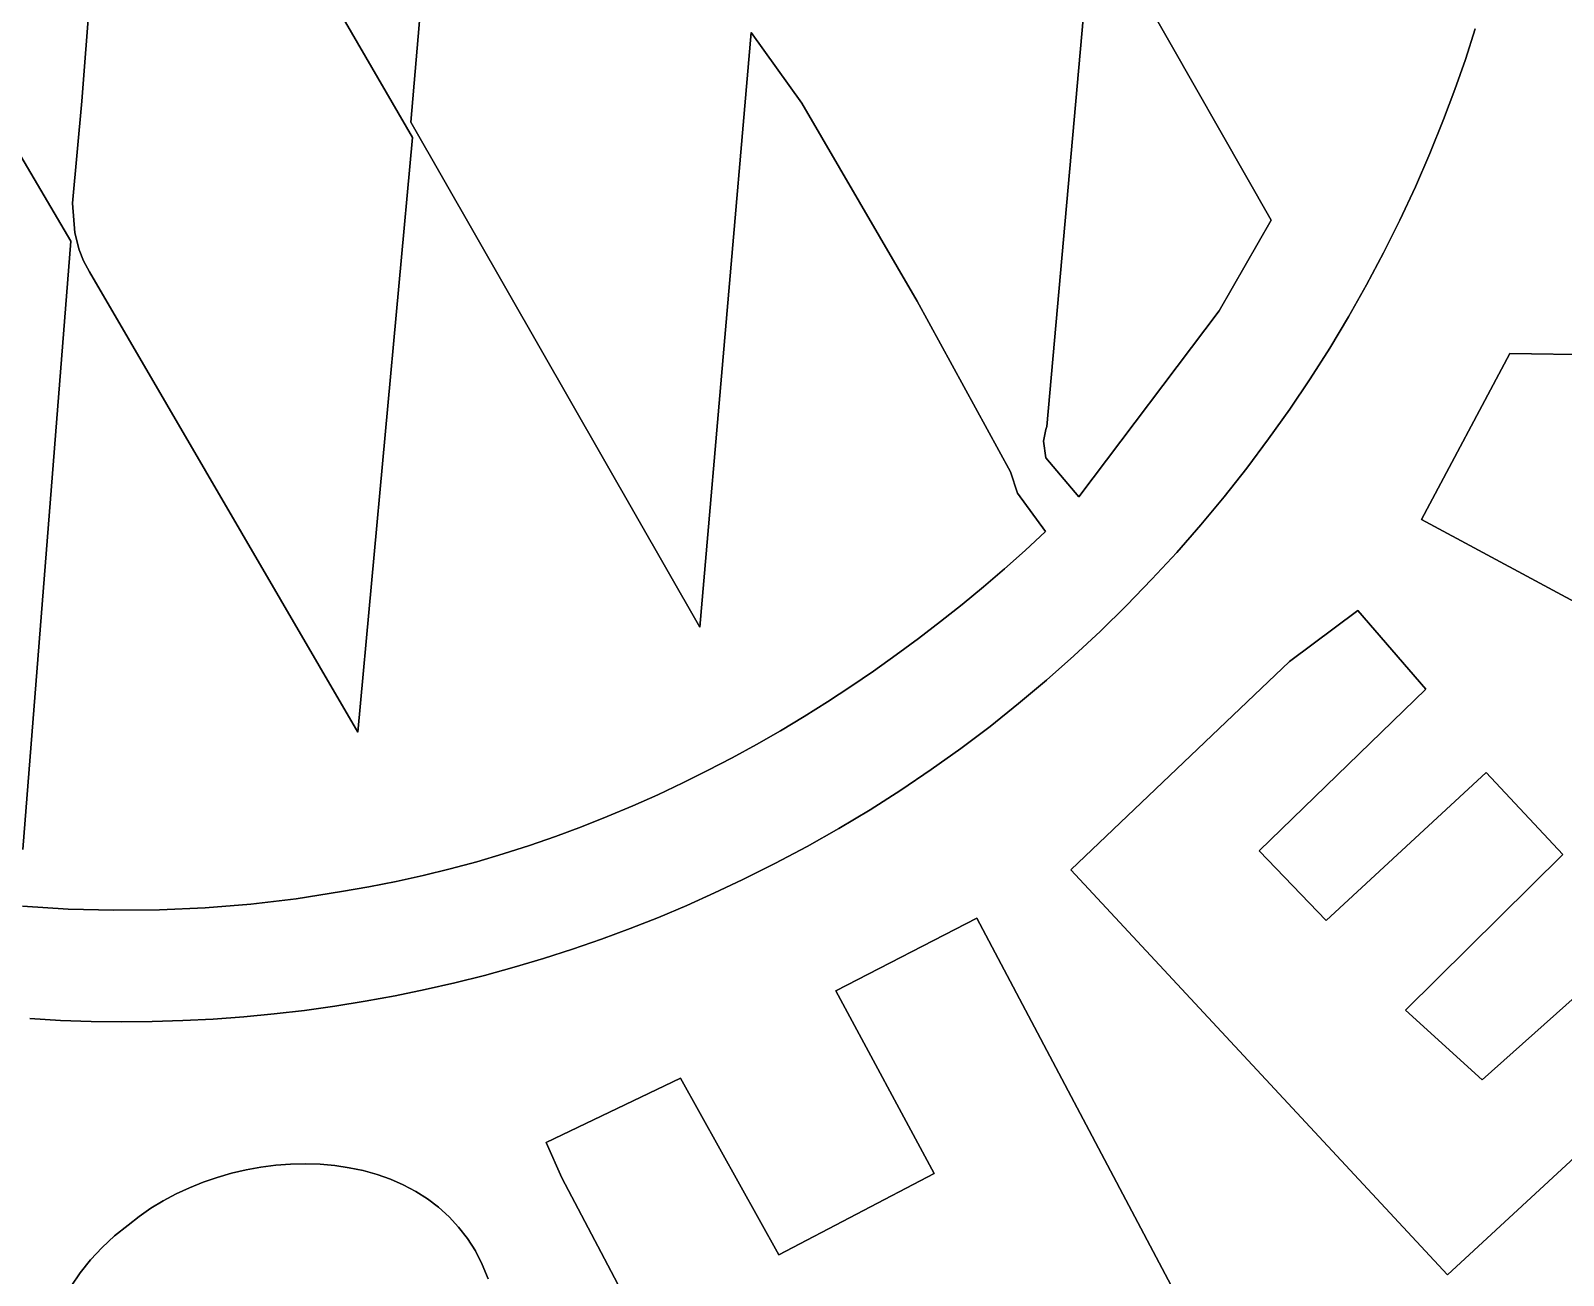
# Model space of a CAD drawing. Extents: x -357 to 364, y -246 to 254.
# Drawn here: x -0.1 to 79.8, y -82 to -17.1 of the extents above; entities that cross this region are included whole.
import ezdxf

# ---------------------------------------------------------------- set-up
doc = ezdxf.new("R2010")
doc.units = 0
doc.header["$MEASUREMENT"] = 0
doc.linetypes.add('CONTINUOUS_100', pattern=[0])
for name, color, linetype in [('COLOR_0260AAFF', 7, 'CONTINUOUS'), ('COLOR_DB053EFF', 7, 'CONTINUOUS'), ('COLOR_FFFFFFFF', 7, 'CONTINUOUS'), ('DAMIEL', 171, 'CONTINUOUS')]:
    doc.layers.add(name, color=color, linetype=linetype)

msp = doc.modelspace()

# ---------------------------------------------------------------- linework, layer by layer
at = {"layer": 'COLOR_0260AAFF', "linetype": 'CONTINUOUS_100'}
for p, q in [((22.325607, 8.934013), (19.678074, -21.877375)), ((19.765635, -22.664556), (4.926863, 2.875719)), ((3.739584, -5.210278), (2.527232, -20.783823)), ((1.956363, -28.068947), (-10.486667, -6.996141)), ((55.052554, -10.360026), (64.546835, -26.972485)), ((52.849065, -37.738213), (54.824828, -15.49097)), ((34.745472, -48.195807), (37.420975, -17.198586)), ((37.420975, -17.198586), (40.075802, -20.881988)), ((2.527232, -20.783823), (2.041222, -26.099126)), ((40.075802, -20.881988), (46.087085, -31.205674)), ((19.678074, -21.877375), (34.745472, -48.195807)), ((16.924365, -53.65552), (19.765635, -22.664556)), ((2.041222, -26.099126), (2.168978, -27.635177)), ((64.546835, -26.972485), (61.836699, -31.714659)), ((2.168978, -27.635177), (2.397555, -28.52738)), ((-0.548659, -59.776746), (1.956363, -28.068947)), ((2.397555, -28.52738), (2.628718, -29.106007)), ((2.628718, -29.106007), (2.931569, -29.669502)), ((2.931569, -29.669502), (16.924365, -53.65552)), ((46.087085, -31.205674), (50.951074, -40.096536)), ((61.836699, -31.714659), (54.506585, -41.393356)), ((52.663608, -38.505905), (52.787908, -37.894277)), ((52.787908, -37.894277), (52.849065, -37.738213)), ((52.788893, -39.373337), (52.663608, -38.505905)), ((54.506585, -41.393356), (52.788893, -39.373337)), ((50.951074, -40.096536), (51.311043, -41.217107)), ((51.311043, -41.217107), (52.767643, -43.214393)), ((52.767643, -43.214393), (51.707515, -44.190371)), ((51.707515, -44.190371), (50.629682, -45.148021)), ((50.629682, -45.148021), (49.534481, -46.086767)), ((49.534481, -46.086767), (48.422251, -47.006034)), ((48.422251, -47.006034), (47.293329, -47.905244)), ((47.293329, -47.905244), (46.148052, -48.783822)), ((46.148052, -48.783822), (44.986758, -49.641191)), ((44.986758, -49.641191), (43.809786, -50.476775)), ((43.809786, -50.476775), (42.617471, -51.289997)), ((42.617471, -51.289997), (41.410153, -52.080281)), ((41.410153, -52.080281), (40.188168, -52.847052)), ((40.188168, -52.847052), (38.951854, -53.589732)), ((37.701549, -54.307745), (36.43759, -55.000515)), ((38.951854, -53.589732), (37.701549, -54.307745)), ((36.43759, -55.000515), (35.160315, -55.667466)), ((35.160315, -55.667466), (33.870062, -56.308022)), ((33.870062, -56.308022), (32.567168, -56.921605)), ((31.25197, -57.507641), (29.924807, -58.065552)), ((32.567168, -56.921605), (31.25197, -57.507641)), ((29.924807, -58.065552), (28.586016, -58.594762)), ((27.235934, -59.094694), (25.874899, -59.564774)), ((28.586016, -58.594762), (27.235934, -59.094694)), ((25.874899, -59.564774), (24.50325, -60.004424)), ((23.121322, -60.413068), (21.729455, -60.790129)), ((24.50325, -60.004424), (23.121322, -60.413068)), ((18.91725, -61.4472), (17.497587, -61.726056)), ((20.327985, -61.135032), (18.91725, -61.4472)), ((21.729455, -60.790129), (20.327985, -61.135032)), ((16.069336, -61.971025), (13.708523, -62.345292)), ((17.497587, -61.726056), (16.069336, -61.971025)), ((1.812837, -62.880523), (-0.566818, -62.732071)), ((4.195711, -62.946041), (1.812837, -62.880523)), ((6.579261, -62.926952), (4.195711, -62.946041)), ((8.960942, -62.82158), (6.579261, -62.926952)), ((11.338211, -62.628251), (8.960942, -62.82158)), ((13.708523, -62.345292), (11.338211, -62.628251))]:
    msp.add_line(p, q, dxfattribs=at)
at = {"layer": 'COLOR_DB053EFF', "linetype": 'CONTINUOUS_100'}
for p, q in [((74.668269, -18.60034), (75.182163, -17.012055)), ((74.668269, -18.60034), (75.182163, -17.012055)), ((74.117115, -20.176392), (74.668269, -18.60034)), ((74.117115, -20.176392), (74.668269, -18.60034)), ((73.528683, -21.739358), (74.117115, -20.176392)), ((73.528683, -21.739358), (74.117115, -20.176392)), ((72.815897, -23.504148), (73.528683, -21.739358)), ((72.815897, -23.504148), (73.528683, -21.739358)), ((72.056618, -25.249127), (72.815897, -23.504148)), ((72.056618, -25.249127), (72.815897, -23.504148)), ((71.251663, -26.973335), (72.056618, -25.249127)), ((71.251663, -26.973335), (72.056618, -25.249127)), ((70.401846, -28.675809), (71.251663, -26.973335)), ((70.401846, -28.675809), (71.251663, -26.973335)), ((69.507983, -30.355586), (70.401846, -28.675809)), ((69.507983, -30.355586), (70.401846, -28.675809)), ((68.57089, -32.011704), (69.507983, -30.355586)), ((68.57089, -32.011704), (69.507983, -30.355586)), ((67.59138, -33.643202), (68.57089, -32.011704)), ((67.59138, -33.643202), (68.57089, -32.011704)), ((66.570271, -35.249117), (67.59138, -33.643202)), ((66.570271, -35.249117), (67.59138, -33.643202)), ((76.990756, -33.921209), (72.376357, -42.577311)), ((76.990756, -33.921209), (72.376357, -42.577311)), ((99.075912, -34.334058), (76.990756, -33.921209)), ((99.075912, -34.334058), (76.990756, -33.921209)), ((65.508378, -36.828487), (66.570271, -35.249117)), ((65.508378, -36.828487), (66.570271, -35.249117)), ((64.406515, -38.38035), (65.508378, -36.828487)), ((64.406515, -38.38035), (65.508378, -36.828487)), ((63.265498, -39.903744), (64.406515, -38.38035)), ((63.265498, -39.903744), (64.406515, -38.38035)), ((62.086143, -41.397706), (63.265498, -39.903744)), ((62.086143, -41.397706), (63.265498, -39.903744)), ((60.869265, -42.861275), (62.086143, -41.397706)), ((60.869265, -42.861275), (62.086143, -41.397706)), ((59.615679, -44.293487), (60.869265, -42.861275)), ((59.615679, -44.293487), (60.869265, -42.861275)), ((72.376357, -42.577311), (97.782237, -56.248896)), ((72.376357, -42.577311), (97.782237, -56.248896)), ((58.326201, -45.693382), (59.615679, -44.293487)), ((58.326201, -45.693382), (59.615679, -44.293487)), ((57.001646, -47.059997), (58.326201, -45.693382)), ((57.001646, -47.059997), (58.326201, -45.693382)), ((55.64283, -48.392369), (57.001646, -47.059997)), ((55.64283, -48.392369), (57.001646, -47.059997)), ((69.05226, -47.318351), (65.496885, -49.982116)), ((69.05226, -47.318351), (65.496885, -49.982116)), ((72.600056, -51.43025), (69.05226, -47.318351)), ((72.600056, -51.43025), (69.05226, -47.318351)), ((54.250568, -49.689537), (55.64283, -48.392369)), ((54.250568, -49.689537), (55.64283, -48.392369)), ((52.825674, -50.950539), (54.250568, -49.689537)), ((52.825674, -50.950539), (54.250568, -49.689537)), ((65.496885, -49.982116), (54.090474, -60.838485)), ((65.496885, -49.982116), (54.090474, -60.838485)), ((51.368966, -52.174411), (52.825674, -50.950539)), ((51.368966, -52.174411), (52.825674, -50.950539)), ((63.921973, -59.847915), (72.600056, -51.43025)), ((63.921973, -59.847915), (72.600056, -51.43025)), ((49.881258, -53.360193), (51.368966, -52.174411)), ((49.881258, -53.360193), (51.368966, -52.174411)), ((48.363365, -54.506922), (49.881258, -53.360193)), ((48.363365, -54.506922), (49.881258, -53.360193)), ((46.816103, -55.613636), (48.363365, -54.506922)), ((46.816103, -55.613636), (48.363365, -54.506922)), ((45.240288, -56.679372), (46.816103, -55.613636)), ((45.240288, -56.679372), (46.816103, -55.613636)), ((75.74991, -55.76527), (67.399815, -63.474507)), ((75.74991, -55.76527), (67.399815, -63.474507)), ((79.738046, -60.044385), (75.74991, -55.76527)), ((79.738046, -60.044385), (75.74991, -55.76527)), ((43.636734, -57.703168), (45.240288, -56.679372)), ((43.636734, -57.703168), (45.240288, -56.679372)), ((42.006257, -58.684064), (43.636734, -57.703168)), ((42.006257, -58.684064), (43.636734, -57.703168)), ((40.349673, -59.621095), (42.006257, -58.684064)), ((40.349673, -59.621095), (42.006257, -58.684064)), ((38.667796, -60.5133), (40.349673, -59.621095)), ((38.667796, -60.5133), (40.349673, -59.621095)), ((67.399815, -63.474507), (63.921973, -59.847915)), ((67.399815, -63.474507), (63.921973, -59.847915)), ((36.961443, -61.359717), (38.667796, -60.5133)), ((36.961443, -61.359717), (38.667796, -60.5133)), ((71.549204, -68.151676), (79.738046, -60.044385)), ((71.549204, -68.151676), (79.738046, -60.044385)), ((35.521589, -62.044329), (36.961443, -61.359717)), ((35.521589, -62.044329), (36.961443, -61.359717)), ((54.090474, -60.838485), (73.731835, -81.947515)), ((54.090474, -60.838485), (73.731835, -81.947515)), ((34.066895, -62.696387), (35.521589, -62.044329)), ((34.066895, -62.696387), (35.521589, -62.044329)), ((32.598109, -63.315785), (34.066895, -62.696387)), ((32.598109, -63.315785), (34.066895, -62.696387)), ((29.621266, -64.456186), (31.115982, -63.90242)), ((29.621266, -64.456186), (31.115982, -63.90242)), ((31.115982, -63.90242), (32.598109, -63.315785)), ((31.115982, -63.90242), (32.598109, -63.315785)), ((49.191733, -63.361449), (41.847164, -67.152077)), ((49.191733, -63.361449), (41.847164, -67.152077)), ((62.710311, -88.865147), (49.191733, -63.361449)), ((62.710311, -88.865147), (49.191733, -63.361449)), ((84.8539, -63.451264), (75.541081, -71.78391)), ((84.8539, -63.451264), (75.541081, -71.78391)), ((28.11471, -64.976978), (29.621266, -64.456186)), ((28.11471, -64.976978), (29.621266, -64.456186)), ((25.069082, -65.91922), (26.597065, -65.464691)), ((25.069082, -65.91922), (26.597065, -65.464691)), ((26.597065, -65.464691), (28.11471, -64.976978)), ((26.597065, -65.464691), (28.11471, -64.976978)), ((23.531511, -66.34046), (25.069082, -65.91922)), ((23.531511, -66.34046), (25.069082, -65.91922)), ((18.868776, -67.403397), (20.430608, -67.082654)), ((18.868776, -67.403397), (20.430608, -67.082654)), ((20.430608, -67.082654), (21.985102, -66.728306)), ((20.430608, -67.082654), (21.985102, -66.728306)), ((21.985102, -66.728306), (23.531511, -66.34046)), ((21.985102, -66.728306), (23.531511, -66.34046)), ((15.726108, -67.943652), (17.30036, -67.690431)), ((15.726108, -67.943652), (17.30036, -67.690431)), ((17.30036, -67.690431), (18.868776, -67.403397)), ((17.30036, -67.690431), (18.868776, -67.403397)), ((41.847164, -67.152077), (46.968798, -76.669168)), ((41.847164, -67.152077), (46.968798, -76.669168)), ((73.731835, -81.947515), (88.951825, -67.863763)), ((73.731835, -81.947515), (88.951825, -67.863763)), ((-0.172217, -68.592989), (1.419105, -68.683683)), ((-0.172217, -68.592989), (1.419105, -68.683683)), ((1.419105, -68.683683), (3.012098, -68.739513)), ((1.419105, -68.683683), (3.012098, -68.739513)), ((6.200092, -68.747001), (7.793593, -68.698869)), ((6.200092, -68.747001), (7.793593, -68.698869)), ((7.793593, -68.698869), (9.385761, -68.616294)), ((7.793593, -68.698869), (9.385761, -68.616294)), ((9.385761, -68.616294), (10.975848, -68.499379)), ((9.385761, -68.616294), (10.975848, -68.499379)), ((10.975848, -68.499379), (12.563101, -68.34823)), ((10.975848, -68.499379), (12.563101, -68.34823)), ((12.563101, -68.34823), (14.146772, -68.162953)), ((12.563101, -68.34823), (14.146772, -68.162953)), ((14.146772, -68.162953), (15.726108, -67.943652)), ((14.146772, -68.162953), (15.726108, -67.943652)), ((75.541081, -71.78391), (71.549204, -68.151676)), ((75.541081, -71.78391), (71.549204, -68.151676)), ((3.012098, -68.739513), (4.60601, -68.760584)), ((3.012098, -68.739513), (4.60601, -68.760584)), ((4.60601, -68.760584), (6.200092, -68.747001)), ((4.60601, -68.760584), (6.200092, -68.747001)), ((33.741403, -71.688377), (26.744592, -75.043114)), ((33.741403, -71.688377), (26.744592, -75.043114)), ((38.880027, -80.899578), (33.741403, -71.688377)), ((38.880027, -80.899578), (33.741403, -71.688377)), ((26.744592, -75.043114), (27.55291, -76.896365)), ((26.744592, -75.043114), (27.55291, -76.896365)), ((10.336461, -76.651871), (9.587861, -76.866571)), ((10.336461, -76.651871), (9.587861, -76.866571)), ((11.096717, -76.474791), (10.336461, -76.651871)), ((11.096717, -76.474791), (10.336461, -76.651871)), ((11.865362, -76.33619), (11.096717, -76.474791)), ((11.865362, -76.33619), (11.096717, -76.474791)), ((12.639126, -76.236928), (11.865362, -76.33619)), ((12.639126, -76.236928), (11.865362, -76.33619)), ((13.414743, -76.177863), (12.639126, -76.236928)), ((13.414743, -76.177863), (12.639126, -76.236928)), ((14.188943, -76.159854), (13.414743, -76.177863)), ((14.188943, -76.159854), (13.414743, -76.177863)), ((14.958457, -76.183759), (14.188943, -76.159854)), ((14.958457, -76.183759), (14.188943, -76.159854)), ((15.720019, -76.250438), (14.958457, -76.183759)), ((15.720019, -76.250438), (14.958457, -76.183759)), ((16.470359, -76.360749), (15.720019, -76.250438)), ((16.470359, -76.360749), (15.720019, -76.250438)), ((17.206209, -76.51555), (16.470359, -76.360749)), ((17.206209, -76.51555), (16.470359, -76.360749)), ((17.924301, -76.715701), (17.206209, -76.51555)), ((17.924301, -76.715701), (17.206209, -76.51555)), ((46.968798, -76.669168), (38.880027, -80.899578)), ((46.968798, -76.669168), (38.880027, -80.899578)), ((8.138705, -77.4054), (7.444685, -77.72781)), ((8.138705, -77.4054), (7.444685, -77.72781)), ((8.854186, -77.118034), (8.138705, -77.4054)), ((8.854186, -77.118034), (8.138705, -77.4054)), ((9.587861, -76.866571), (8.854186, -77.118034)), ((9.587861, -76.866571), (8.854186, -77.118034)), ((18.621367, -76.962061), (17.924301, -76.715701)), ((18.621367, -76.962061), (17.924301, -76.715701)), ((19.294137, -77.255487), (18.621367, -76.962061)), ((19.294137, -77.255487), (18.621367, -76.962061)), ((19.939345, -77.59684), (19.294137, -77.255487)), ((19.939345, -77.59684), (19.294137, -77.255487)), ((27.55291, -76.896365), (40.316319, -101.056365)), ((27.55291, -76.896365), (40.316319, -101.056365)), ((6.775394, -78.084406), (6.134102, -78.47433)), ((6.775394, -78.084406), (6.134102, -78.47433)), ((7.444685, -77.72781), (6.775394, -78.084406)), ((7.444685, -77.72781), (6.775394, -78.084406)), ((20.553721, -77.986977), (19.939345, -77.59684)), ((20.553721, -77.986977), (19.939345, -77.59684)), ((21.133997, -78.426757), (20.553721, -77.986977)), ((21.133997, -78.426757), (20.553721, -77.986977)), ((5.524077, -78.896721), (4.948586, -79.350722)), ((5.524077, -78.896721), (4.948586, -79.350722)), ((6.134102, -78.47433), (5.524077, -78.896721)), ((6.134102, -78.47433), (5.524077, -78.896721)), ((21.676906, -78.917039), (21.133997, -78.426757)), ((21.676906, -78.917039), (21.133997, -78.426757)), ((22.179177, -79.458683), (21.676906, -78.917039)), ((22.179177, -79.458683), (21.676906, -78.917039)), ((4.948586, -79.350722), (4.238304, -79.918299)), ((4.948586, -79.350722), (4.238304, -79.918299)), ((22.637545, -80.052545), (22.179177, -79.458683)), ((22.637545, -80.052545), (22.179177, -79.458683)), ((3.586402, -80.523688), (2.99174, -81.164388)), ((3.586402, -80.523688), (2.99174, -81.164388)), ((4.238304, -79.918299), (3.586402, -80.523688)), ((4.238304, -79.918299), (3.586402, -80.523688)), ((23.048739, -80.699486), (22.637545, -80.052545)), ((23.048739, -80.699486), (22.637545, -80.052545)), ((23.409493, -81.400365), (23.048739, -80.699486)), ((23.409493, -81.400365), (23.048739, -80.699486)), ((2.99174, -81.164388), (2.453177, -81.837893)), ((2.99174, -81.164388), (2.453177, -81.837893)), ((23.716536, -82.156039), (23.409493, -81.400365)), ((23.716536, -82.156039), (23.409493, -81.400365)), ((2.453177, -81.837893), (1.969572, -82.541703)), ((2.453177, -81.837893), (1.969572, -82.541703))]:
    msp.add_line(p, q, dxfattribs=at)
at = {"layer": 'COLOR_FFFFFFFF', "linetype": 'CONTINUOUS_100'}
for p, q in [((19.678074, -21.877375), (22.325607, 8.934013)), ((4.926863, 2.875719), (19.765635, -22.664556)), ((2.527232, -20.783823), (3.739584, -5.210278)), ((-10.486667, -6.996141), (1.956363, -28.068947)), ((64.546835, -26.972485), (55.052554, -10.360026)), ((54.824828, -15.49097), (52.849065, -37.738213)), ((37.420975, -17.198586), (34.745472, -48.195807)), ((40.075802, -20.881988), (37.420975, -17.198586)), ((75.182163, -17.012055), (74.668269, -18.60034)), ((74.668269, -18.60034), (74.117115, -20.176392)), ((74.117115, -20.176392), (73.528683, -21.739358)), ((2.041222, -26.099126), (2.527232, -20.783823)), ((46.087085, -31.205674), (40.075802, -20.881988)), ((34.745472, -48.195807), (19.678074, -21.877375)), ((73.528683, -21.739358), (72.815897, -23.504148)), ((19.765635, -22.664556), (16.924365, -53.65552)), ((72.815897, -23.504148), (72.056618, -25.249127)), ((72.056618, -25.249127), (71.251663, -26.973335)), ((2.168978, -27.635177), (2.041222, -26.099126)), ((61.836699, -31.714659), (64.546835, -26.972485)), ((71.251663, -26.973335), (70.401846, -28.675809)), ((2.397555, -28.52738), (2.168978, -27.635177)), ((1.956363, -28.068947), (-0.548659, -59.776746)), ((2.628718, -29.106007), (2.397555, -28.52738)), ((70.401846, -28.675809), (69.507983, -30.355586)), ((2.931569, -29.669502), (2.628718, -29.106007)), ((16.924365, -53.65552), (2.931569, -29.669502)), ((69.507983, -30.355586), (68.57089, -32.011704)), ((50.951074, -40.096536), (46.087085, -31.205674)), ((54.506585, -41.393356), (61.836699, -31.714659)), ((68.57089, -32.011704), (67.59138, -33.643202)), ((67.59138, -33.643202), (66.570271, -35.249117)), ((72.376357, -42.577311), (76.990756, -33.921209)), ((76.990756, -33.921209), (99.075912, -34.334058)), ((66.570271, -35.249117), (65.508378, -36.828487)), ((65.508378, -36.828487), (64.406515, -38.38035)), ((52.787908, -37.894277), (52.663608, -38.505905)), ((52.849065, -37.738213), (52.787908, -37.894277)), ((52.663608, -38.505905), (52.788893, -39.373337)), ((64.406515, -38.38035), (63.265498, -39.903744)), ((52.788893, -39.373337), (54.506585, -41.393356)), ((63.265498, -39.903744), (62.086143, -41.397706)), ((51.311043, -41.217107), (50.951074, -40.096536)), ((52.767643, -43.214393), (51.311043, -41.217107)), ((62.086143, -41.397706), (60.869265, -42.861275)), ((60.869265, -42.861275), (59.615679, -44.293487)), ((97.782237, -56.248896), (72.376357, -42.577311)), ((51.707515, -44.190371), (52.767643, -43.214393)), ((50.629682, -45.148021), (51.707515, -44.190371)), ((59.615679, -44.293487), (58.326201, -45.693382)), ((49.534481, -46.086767), (50.629682, -45.148021)), ((48.422251, -47.006034), (49.534481, -46.086767)), ((58.326201, -45.693382), (57.001646, -47.059997)), ((47.293329, -47.905244), (48.422251, -47.006034)), ((57.001646, -47.059997), (55.64283, -48.392369)), ((46.148052, -48.783822), (47.293329, -47.905244)), ((65.496885, -49.982116), (69.05226, -47.318351)), ((69.05226, -47.318351), (72.600056, -51.43025)), ((55.64283, -48.392369), (54.250568, -49.689537)), ((44.986758, -49.641191), (46.148052, -48.783822)), ((43.809786, -50.476775), (44.986758, -49.641191)), ((54.250568, -49.689537), (52.825674, -50.950539)), ((54.090474, -60.838485), (65.496885, -49.982116)), ((42.617471, -51.289997), (43.809786, -50.476775)), ((52.825674, -50.950539), (51.368966, -52.174411)), ((41.410153, -52.080281), (42.617471, -51.289997)), ((72.600056, -51.43025), (63.921973, -59.847915)), ((40.188168, -52.847052), (41.410153, -52.080281)), ((51.368966, -52.174411), (49.881258, -53.360193)), ((38.951854, -53.589732), (40.188168, -52.847052)), ((49.881258, -53.360193), (48.363365, -54.506922)), ((36.43759, -55.000515), (37.701549, -54.307745)), ((37.701549, -54.307745), (38.951854, -53.589732)), ((35.160315, -55.667466), (36.43759, -55.000515)), ((48.363365, -54.506922), (46.816103, -55.613636)), ((33.870062, -56.308022), (35.160315, -55.667466)), ((46.816103, -55.613636), (45.240288, -56.679372)), ((67.399815, -63.474507), (75.74991, -55.76527)), ((75.74991, -55.76527), (79.738046, -60.044385)), ((32.567168, -56.921605), (33.870062, -56.308022)), ((45.240288, -56.679372), (43.636734, -57.703168)), ((29.924807, -58.065552), (31.25197, -57.507641)), ((31.25197, -57.507641), (32.567168, -56.921605)), ((28.586016, -58.594762), (29.924807, -58.065552)), ((43.636734, -57.703168), (42.006257, -58.684064)), ((25.874899, -59.564774), (27.235934, -59.094694)), ((27.235934, -59.094694), (28.586016, -58.594762)), ((42.006257, -58.684064), (40.349673, -59.621095)), ((24.50325, -60.004424), (25.874899, -59.564774)), ((40.349673, -59.621095), (38.667796, -60.5133)), ((63.921973, -59.847915), (67.399815, -63.474507)), ((21.729455, -60.790129), (23.121322, -60.413068)), ((23.121322, -60.413068), (24.50325, -60.004424)), ((38.667796, -60.5133), (36.961443, -61.359717)), ((79.738046, -60.044385), (71.549204, -68.151676)), ((17.497587, -61.726056), (18.91725, -61.4472)), ((18.91725, -61.4472), (20.327985, -61.135032)), ((20.327985, -61.135032), (21.729455, -60.790129)), ((36.961443, -61.359717), (35.521589, -62.044329)), ((73.731835, -81.947515), (54.090474, -60.838485)), ((13.708523, -62.345292), (16.069336, -61.971025)), ((16.069336, -61.971025), (17.497587, -61.726056)), ((35.521589, -62.044329), (34.066895, -62.696387)), ((-0.566818, -62.732071), (1.812837, -62.880523)), ((1.812837, -62.880523), (4.195711, -62.946041)), ((4.195711, -62.946041), (6.579261, -62.926952)), ((6.579261, -62.926952), (8.960942, -62.82158)), ((8.960942, -62.82158), (11.338211, -62.628251)), ((11.338211, -62.628251), (13.708523, -62.345292)), ((34.066895, -62.696387), (32.598109, -63.315785)), ((31.115982, -63.90242), (29.621266, -64.456186)), ((32.598109, -63.315785), (31.115982, -63.90242)), ((41.847164, -67.152077), (49.191733, -63.361449)), ((49.191733, -63.361449), (62.710311, -88.865147)), ((75.541081, -71.78391), (84.8539, -63.451264)), ((29.621266, -64.456186), (28.11471, -64.976978)), ((26.597065, -65.464691), (25.069082, -65.91922)), ((28.11471, -64.976978), (26.597065, -65.464691)), ((25.069082, -65.91922), (23.531511, -66.34046)), ((20.430608, -67.082654), (18.868776, -67.403397)), ((21.985102, -66.728306), (20.430608, -67.082654)), ((23.531511, -66.34046), (21.985102, -66.728306)), ((17.30036, -67.690431), (15.726108, -67.943652)), ((18.868776, -67.403397), (17.30036, -67.690431)), ((46.968798, -76.669168), (41.847164, -67.152077)), ((88.951825, -67.863763), (73.731835, -81.947515)), ((1.419105, -68.683683), (-0.172217, -68.592989)), ((3.012098, -68.739513), (1.419105, -68.683683)), ((7.793593, -68.698869), (6.200092, -68.747001)), ((9.385761, -68.616294), (7.793593, -68.698869)), ((10.975848, -68.499379), (9.385761, -68.616294)), ((12.563101, -68.34823), (10.975848, -68.499379)), ((14.146772, -68.162953), (12.563101, -68.34823)), ((15.726108, -67.943652), (14.146772, -68.162953)), ((71.549204, -68.151676), (75.541081, -71.78391)), ((4.60601, -68.760584), (3.012098, -68.739513)), ((6.200092, -68.747001), (4.60601, -68.760584)), ((26.744592, -75.043114), (33.741403, -71.688377)), ((33.741403, -71.688377), (38.880027, -80.899578)), ((27.55291, -76.896365), (26.744592, -75.043114)), ((9.587861, -76.866571), (10.336461, -76.651871)), ((10.336461, -76.651871), (11.096717, -76.474791)), ((11.096717, -76.474791), (11.865362, -76.33619)), ((11.865362, -76.33619), (12.639126, -76.236928)), ((12.639126, -76.236928), (13.414743, -76.177863)), ((13.414743, -76.177863), (14.188943, -76.159854)), ((14.188943, -76.159854), (14.958457, -76.183759)), ((14.958457, -76.183759), (15.720019, -76.250438)), ((15.720019, -76.250438), (16.470359, -76.360749)), ((16.470359, -76.360749), (17.206209, -76.51555)), ((17.206209, -76.51555), (17.924301, -76.715701)), ((38.880027, -80.899578), (46.968798, -76.669168)), ((7.444685, -77.72781), (8.138705, -77.4054)), ((8.138705, -77.4054), (8.854186, -77.118034)), ((8.854186, -77.118034), (9.587861, -76.866571)), ((17.924301, -76.715701), (18.621367, -76.962061)), ((18.621367, -76.962061), (19.294137, -77.255487)), ((19.294137, -77.255487), (19.939345, -77.59684)), ((40.316319, -101.056365), (27.55291, -76.896365)), ((6.134102, -78.47433), (6.775394, -78.084406)), ((6.775394, -78.084406), (7.444685, -77.72781)), ((19.939345, -77.59684), (20.553721, -77.986977)), ((20.553721, -77.986977), (21.133997, -78.426757)), ((4.948586, -79.350722), (5.524077, -78.896721)), ((5.524077, -78.896721), (6.134102, -78.47433)), ((21.133997, -78.426757), (21.676906, -78.917039)), ((21.676906, -78.917039), (22.179177, -79.458683)), ((4.238304, -79.918299), (4.948586, -79.350722)), ((22.179177, -79.458683), (22.637545, -80.052545)), ((2.99174, -81.164388), (3.586402, -80.523688)), ((3.586402, -80.523688), (4.238304, -79.918299)), ((22.637545, -80.052545), (23.048739, -80.699486)), ((23.048739, -80.699486), (23.409493, -81.400365)), ((2.453177, -81.837893), (2.99174, -81.164388)), ((23.409493, -81.400365), (23.716536, -82.156039)), ((1.969572, -82.541703), (2.453177, -81.837893))]:
    msp.add_line(p, q, dxfattribs=at)
at = {"layer": 'DAMIEL', "linetype": 'CONTINUOUS_100'}
for p, q in [((22.325607, 8.934013), (19.678074, -21.877375)), ((19.765635, -22.664556), (4.926863, 2.875719)), ((3.739584, -5.210278), (2.527232, -20.783823)), ((1.956363, -28.068947), (-10.486667, -6.996141)), ((55.052554, -10.360026), (64.546835, -26.972485)), ((52.849065, -37.738213), (54.824828, -15.49097)), ((34.745472, -48.195807), (37.420975, -17.198586)), ((37.420975, -17.198586), (40.075802, -20.881988)), ((74.668269, -18.60034), (75.182163, -17.012055)), ((74.668269, -18.60034), (75.182163, -17.012055)), ((74.117115, -20.176392), (74.668269, -18.60034)), ((74.117115, -20.176392), (74.668269, -18.60034)), ((73.528683, -21.739358), (74.117115, -20.176392)), ((73.528683, -21.739358), (74.117115, -20.176392)), ((2.527232, -20.783823), (2.041222, -26.099126)), ((40.075802, -20.881988), (46.087085, -31.205674)), ((19.678074, -21.877375), (34.745472, -48.195807)), ((72.815897, -23.504148), (73.528683, -21.739358)), ((72.815897, -23.504148), (73.528683, -21.739358)), ((16.924365, -53.65552), (19.765635, -22.664556)), ((72.056618, -25.249127), (72.815897, -23.504148)), ((72.056618, -25.249127), (72.815897, -23.504148)), ((71.251663, -26.973335), (72.056618, -25.249127)), ((71.251663, -26.973335), (72.056618, -25.249127)), ((2.041222, -26.099126), (2.168978, -27.635177)), ((64.546835, -26.972485), (61.836699, -31.714659)), ((70.401846, -28.675809), (71.251663, -26.973335)), ((70.401846, -28.675809), (71.251663, -26.973335)), ((2.168978, -27.635177), (2.397555, -28.52738)), ((-0.548659, -59.776746), (1.956363, -28.068947)), ((2.397555, -28.52738), (2.628718, -29.106007)), ((69.507983, -30.355586), (70.401846, -28.675809)), ((69.507983, -30.355586), (70.401846, -28.675809)), ((2.628718, -29.106007), (2.931569, -29.669502)), ((2.931569, -29.669502), (16.924365, -53.65552)), ((68.57089, -32.011704), (69.507983, -30.355586)), ((68.57089, -32.011704), (69.507983, -30.355586)), ((46.087085, -31.205674), (50.951074, -40.096536)), ((61.836699, -31.714659), (54.506585, -41.393356)), ((67.59138, -33.643202), (68.57089, -32.011704)), ((67.59138, -33.643202), (68.57089, -32.011704)), ((66.570271, -35.249117), (67.59138, -33.643202)), ((66.570271, -35.249117), (67.59138, -33.643202)), ((76.990756, -33.921209), (72.376357, -42.577311)), ((76.990756, -33.921209), (72.376357, -42.577311)), ((99.075912, -34.334058), (76.990756, -33.921209)), ((99.075912, -34.334058), (76.990756, -33.921209)), ((65.508378, -36.828487), (66.570271, -35.249117)), ((65.508378, -36.828487), (66.570271, -35.249117)), ((64.406515, -38.38035), (65.508378, -36.828487)), ((64.406515, -38.38035), (65.508378, -36.828487)), ((52.663608, -38.505905), (52.787908, -37.894277)), ((52.787908, -37.894277), (52.849065, -37.738213)), ((52.788893, -39.373337), (52.663608, -38.505905)), ((63.265498, -39.903744), (64.406515, -38.38035)), ((63.265498, -39.903744), (64.406515, -38.38035)), ((54.506585, -41.393356), (52.788893, -39.373337)), ((62.086143, -41.397706), (63.265498, -39.903744)), ((62.086143, -41.397706), (63.265498, -39.903744)), ((50.951074, -40.096536), (51.311043, -41.217107)), ((51.311043, -41.217107), (52.767643, -43.214393)), ((60.869265, -42.861275), (62.086143, -41.397706)), ((60.869265, -42.861275), (62.086143, -41.397706)), ((59.615679, -44.293487), (60.869265, -42.861275)), ((59.615679, -44.293487), (60.869265, -42.861275)), ((72.376357, -42.577311), (97.782237, -56.248896)), ((72.376357, -42.577311), (97.782237, -56.248896)), ((52.767643, -43.214393), (51.707515, -44.190371)), ((51.707515, -44.190371), (50.629682, -45.148021)), ((58.326201, -45.693382), (59.615679, -44.293487)), ((58.326201, -45.693382), (59.615679, -44.293487)), ((50.629682, -45.148021), (49.534481, -46.086767)), ((49.534481, -46.086767), (48.422251, -47.006034)), ((57.001646, -47.059997), (58.326201, -45.693382)), ((57.001646, -47.059997), (58.326201, -45.693382)), ((48.422251, -47.006034), (47.293329, -47.905244)), ((55.64283, -48.392369), (57.001646, -47.059997)), ((55.64283, -48.392369), (57.001646, -47.059997)), ((47.293329, -47.905244), (46.148052, -48.783822)), ((69.05226, -47.318351), (65.496885, -49.982116)), ((69.05226, -47.318351), (65.496885, -49.982116)), ((72.600056, -51.43025), (69.05226, -47.318351)), ((72.600056, -51.43025), (69.05226, -47.318351)), ((54.250568, -49.689537), (55.64283, -48.392369)), ((54.250568, -49.689537), (55.64283, -48.392369)), ((46.148052, -48.783822), (44.986758, -49.641191)), ((44.986758, -49.641191), (43.809786, -50.476775)), ((52.825674, -50.950539), (54.250568, -49.689537)), ((52.825674, -50.950539), (54.250568, -49.689537)), ((65.496885, -49.982116), (54.090474, -60.838485)), ((65.496885, -49.982116), (54.090474, -60.838485)), ((43.809786, -50.476775), (42.617471, -51.289997)), ((51.368966, -52.174411), (52.825674, -50.950539)), ((51.368966, -52.174411), (52.825674, -50.950539)), ((42.617471, -51.289997), (41.410153, -52.080281)), ((63.921973, -59.847915), (72.600056, -51.43025)), ((63.921973, -59.847915), (72.600056, -51.43025)), ((41.410153, -52.080281), (40.188168, -52.847052)), ((49.881258, -53.360193), (51.368966, -52.174411)), ((49.881258, -53.360193), (51.368966, -52.174411)), ((40.188168, -52.847052), (38.951854, -53.589732)), ((48.363365, -54.506922), (49.881258, -53.360193)), ((48.363365, -54.506922), (49.881258, -53.360193)), ((37.701549, -54.307745), (36.43759, -55.000515)), ((38.951854, -53.589732), (37.701549, -54.307745)), ((36.43759, -55.000515), (35.160315, -55.667466)), ((46.816103, -55.613636), (48.363365, -54.506922)), ((46.816103, -55.613636), (48.363365, -54.506922)), ((35.160315, -55.667466), (33.870062, -56.308022)), ((45.240288, -56.679372), (46.816103, -55.613636)), ((45.240288, -56.679372), (46.816103, -55.613636)), ((75.74991, -55.76527), (67.399815, -63.474507)), ((75.74991, -55.76527), (67.399815, -63.474507)), ((79.738046, -60.044385), (75.74991, -55.76527)), ((79.738046, -60.044385), (75.74991, -55.76527)), ((33.870062, -56.308022), (32.567168, -56.921605)), ((43.636734, -57.703168), (45.240288, -56.679372)), ((43.636734, -57.703168), (45.240288, -56.679372)), ((31.25197, -57.507641), (29.924807, -58.065552)), ((32.567168, -56.921605), (31.25197, -57.507641)), ((29.924807, -58.065552), (28.586016, -58.594762)), ((42.006257, -58.684064), (43.636734, -57.703168)), ((42.006257, -58.684064), (43.636734, -57.703168)), ((27.235934, -59.094694), (25.874899, -59.564774)), ((28.586016, -58.594762), (27.235934, -59.094694)), ((40.349673, -59.621095), (42.006257, -58.684064)), ((40.349673, -59.621095), (42.006257, -58.684064)), ((25.874899, -59.564774), (24.50325, -60.004424)), ((38.667796, -60.5133), (40.349673, -59.621095)), ((38.667796, -60.5133), (40.349673, -59.621095)), ((67.399815, -63.474507), (63.921973, -59.847915)), ((67.399815, -63.474507), (63.921973, -59.847915)), ((23.121322, -60.413068), (21.729455, -60.790129)), ((24.50325, -60.004424), (23.121322, -60.413068)), ((36.961443, -61.359717), (38.667796, -60.5133)), ((36.961443, -61.359717), (38.667796, -60.5133)), ((71.549204, -68.151676), (79.738046, -60.044385)), ((71.549204, -68.151676), (79.738046, -60.044385)), ((18.91725, -61.4472), (17.497587, -61.726056)), ((20.327985, -61.135032), (18.91725, -61.4472)), ((21.729455, -60.790129), (20.327985, -61.135032)), ((35.521589, -62.044329), (36.961443, -61.359717)), ((35.521589, -62.044329), (36.961443, -61.359717)), ((54.090474, -60.838485), (73.731835, -81.947515)), ((54.090474, -60.838485), (73.731835, -81.947515)), ((16.069336, -61.971025), (13.708523, -62.345292)), ((17.497587, -61.726056), (16.069336, -61.971025)), ((34.066895, -62.696387), (35.521589, -62.044329)), ((34.066895, -62.696387), (35.521589, -62.044329)), ((1.812837, -62.880523), (-0.566818, -62.732071)), ((4.195711, -62.946041), (1.812837, -62.880523)), ((6.579261, -62.926952), (4.195711, -62.946041)), ((8.960942, -62.82158), (6.579261, -62.926952)), ((11.338211, -62.628251), (8.960942, -62.82158)), ((13.708523, -62.345292), (11.338211, -62.628251)), ((32.598109, -63.315785), (34.066895, -62.696387)), ((32.598109, -63.315785), (34.066895, -62.696387)), ((29.621266, -64.456186), (31.115982, -63.90242)), ((29.621266, -64.456186), (31.115982, -63.90242)), ((31.115982, -63.90242), (32.598109, -63.315785)), ((31.115982, -63.90242), (32.598109, -63.315785)), ((49.191733, -63.361449), (41.847164, -67.152077)), ((49.191733, -63.361449), (41.847164, -67.152077)), ((62.710311, -88.865147), (49.191733, -63.361449)), ((62.710311, -88.865147), (49.191733, -63.361449)), ((84.8539, -63.451264), (75.541081, -71.78391)), ((84.8539, -63.451264), (75.541081, -71.78391)), ((28.11471, -64.976978), (29.621266, -64.456186)), ((28.11471, -64.976978), (29.621266, -64.456186)), ((25.069082, -65.91922), (26.597065, -65.464691)), ((25.069082, -65.91922), (26.597065, -65.464691)), ((26.597065, -65.464691), (28.11471, -64.976978)), ((26.597065, -65.464691), (28.11471, -64.976978)), ((23.531511, -66.34046), (25.069082, -65.91922)), ((23.531511, -66.34046), (25.069082, -65.91922)), ((18.868776, -67.403397), (20.430608, -67.082654)), ((18.868776, -67.403397), (20.430608, -67.082654)), ((20.430608, -67.082654), (21.985102, -66.728306)), ((20.430608, -67.082654), (21.985102, -66.728306)), ((21.985102, -66.728306), (23.531511, -66.34046)), ((21.985102, -66.728306), (23.531511, -66.34046)), ((15.726108, -67.943652), (17.30036, -67.690431)), ((15.726108, -67.943652), (17.30036, -67.690431)), ((17.30036, -67.690431), (18.868776, -67.403397)), ((17.30036, -67.690431), (18.868776, -67.403397)), ((41.847164, -67.152077), (46.968798, -76.669168)), ((41.847164, -67.152077), (46.968798, -76.669168)), ((73.731835, -81.947515), (88.951825, -67.863763)), ((73.731835, -81.947515), (88.951825, -67.863763)), ((-0.172217, -68.592989), (1.419105, -68.683683)), ((-0.172217, -68.592989), (1.419105, -68.683683)), ((1.419105, -68.683683), (3.012098, -68.739513)), ((1.419105, -68.683683), (3.012098, -68.739513)), ((6.200092, -68.747001), (7.793593, -68.698869)), ((6.200092, -68.747001), (7.793593, -68.698869)), ((7.793593, -68.698869), (9.385761, -68.616294)), ((7.793593, -68.698869), (9.385761, -68.616294)), ((9.385761, -68.616294), (10.975848, -68.499379)), ((9.385761, -68.616294), (10.975848, -68.499379)), ((10.975848, -68.499379), (12.563101, -68.34823)), ((10.975848, -68.499379), (12.563101, -68.34823)), ((12.563101, -68.34823), (14.146772, -68.162953)), ((12.563101, -68.34823), (14.146772, -68.162953)), ((14.146772, -68.162953), (15.726108, -67.943652)), ((14.146772, -68.162953), (15.726108, -67.943652)), ((75.541081, -71.78391), (71.549204, -68.151676)), ((75.541081, -71.78391), (71.549204, -68.151676)), ((3.012098, -68.739513), (4.60601, -68.760584)), ((3.012098, -68.739513), (4.60601, -68.760584)), ((4.60601, -68.760584), (6.200092, -68.747001)), ((4.60601, -68.760584), (6.200092, -68.747001)), ((33.741403, -71.688377), (26.744592, -75.043114)), ((33.741403, -71.688377), (26.744592, -75.043114)), ((38.880027, -80.899578), (33.741403, -71.688377)), ((38.880027, -80.899578), (33.741403, -71.688377)), ((26.744592, -75.043114), (27.55291, -76.896365)), ((26.744592, -75.043114), (27.55291, -76.896365)), ((10.336461, -76.651871), (9.587861, -76.866571)), ((10.336461, -76.651871), (9.587861, -76.866571)), ((11.096717, -76.474791), (10.336461, -76.651871)), ((11.096717, -76.474791), (10.336461, -76.651871)), ((11.865362, -76.33619), (11.096717, -76.474791)), ((11.865362, -76.33619), (11.096717, -76.474791)), ((12.639126, -76.236928), (11.865362, -76.33619)), ((12.639126, -76.236928), (11.865362, -76.33619)), ((13.414743, -76.177863), (12.639126, -76.236928)), ((13.414743, -76.177863), (12.639126, -76.236928)), ((14.188943, -76.159854), (13.414743, -76.177863)), ((14.188943, -76.159854), (13.414743, -76.177863)), ((14.958457, -76.183759), (14.188943, -76.159854)), ((14.958457, -76.183759), (14.188943, -76.159854)), ((15.720019, -76.250438), (14.958457, -76.183759)), ((15.720019, -76.250438), (14.958457, -76.183759)), ((16.470359, -76.360749), (15.720019, -76.250438)), ((16.470359, -76.360749), (15.720019, -76.250438)), ((17.206209, -76.51555), (16.470359, -76.360749)), ((17.206209, -76.51555), (16.470359, -76.360749)), ((17.924301, -76.715701), (17.206209, -76.51555)), ((17.924301, -76.715701), (17.206209, -76.51555)), ((46.968798, -76.669168), (38.880027, -80.899578)), ((46.968798, -76.669168), (38.880027, -80.899578)), ((8.138705, -77.4054), (7.444685, -77.72781)), ((8.138705, -77.4054), (7.444685, -77.72781)), ((8.854186, -77.118034), (8.138705, -77.4054)), ((8.854186, -77.118034), (8.138705, -77.4054)), ((9.587861, -76.866571), (8.854186, -77.118034)), ((9.587861, -76.866571), (8.854186, -77.118034)), ((18.621367, -76.962061), (17.924301, -76.715701)), ((18.621367, -76.962061), (17.924301, -76.715701)), ((19.294137, -77.255487), (18.621367, -76.962061)), ((19.294137, -77.255487), (18.621367, -76.962061)), ((19.939345, -77.59684), (19.294137, -77.255487)), ((19.939345, -77.59684), (19.294137, -77.255487)), ((27.55291, -76.896365), (40.316319, -101.056365)), ((27.55291, -76.896365), (40.316319, -101.056365)), ((6.775394, -78.084406), (6.134102, -78.47433)), ((6.775394, -78.084406), (6.134102, -78.47433)), ((7.444685, -77.72781), (6.775394, -78.084406)), ((7.444685, -77.72781), (6.775394, -78.084406)), ((20.553721, -77.986977), (19.939345, -77.59684)), ((20.553721, -77.986977), (19.939345, -77.59684)), ((21.133997, -78.426757), (20.553721, -77.986977)), ((21.133997, -78.426757), (20.553721, -77.986977)), ((5.524077, -78.896721), (4.948586, -79.350722)), ((5.524077, -78.896721), (4.948586, -79.350722)), ((6.134102, -78.47433), (5.524077, -78.896721)), ((6.134102, -78.47433), (5.524077, -78.896721)), ((21.676906, -78.917039), (21.133997, -78.426757)), ((21.676906, -78.917039), (21.133997, -78.426757)), ((22.179177, -79.458683), (21.676906, -78.917039)), ((22.179177, -79.458683), (21.676906, -78.917039)), ((4.948586, -79.350722), (4.238304, -79.918299)), ((4.948586, -79.350722), (4.238304, -79.918299)), ((22.637545, -80.052545), (22.179177, -79.458683)), ((22.637545, -80.052545), (22.179177, -79.458683)), ((3.586402, -80.523688), (2.99174, -81.164388)), ((3.586402, -80.523688), (2.99174, -81.164388)), ((4.238304, -79.918299), (3.586402, -80.523688)), ((4.238304, -79.918299), (3.586402, -80.523688)), ((23.048739, -80.699486), (22.637545, -80.052545)), ((23.048739, -80.699486), (22.637545, -80.052545)), ((23.409493, -81.400365), (23.048739, -80.699486)), ((23.409493, -81.400365), (23.048739, -80.699486)), ((2.99174, -81.164388), (2.453177, -81.837893)), ((2.99174, -81.164388), (2.453177, -81.837893)), ((23.716536, -82.156039), (23.409493, -81.400365)), ((23.716536, -82.156039), (23.409493, -81.400365)), ((2.453177, -81.837893), (1.969572, -82.541703)), ((2.453177, -81.837893), (1.969572, -82.541703))]:
    msp.add_line(p, q, dxfattribs=at)

doc.saveas('drawing.dxf')
